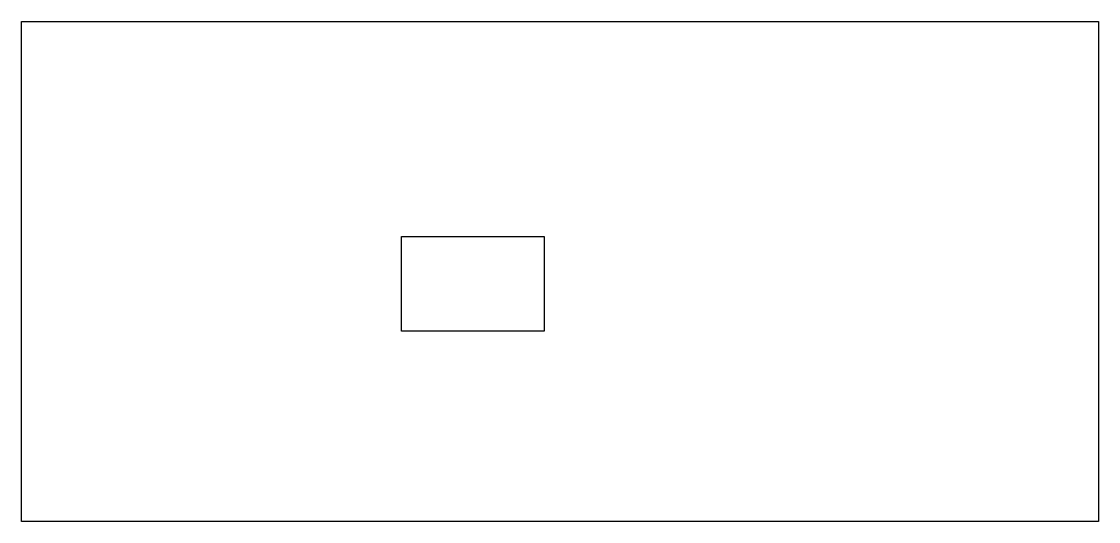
# Model space of a CAD drawing. Extents: x 0 to 85, y 0 to 39.5.
import ezdxf

# ---------------------------------------------------------------- set-up
doc = ezdxf.new("R2010")
doc.units = 0
doc.layers.add('gm', color=1, linetype='CONTINUOUS')

msp = doc.modelspace()

# ---------------------------------------------------------------- linework, layer by layer
at = {"layer": 'gm', "color": 1}
for points in [[(0, 0), (0, 39.500079), (85.00017, 39.500079), (85.00017, 0), (0, 0)], [(29.99536, 22.503045), (41.260883, 22.503045), (41.260883, 15.02493), (29.99536, 15.02493), (29.99536, 22.503045)]]:
    msp.add_lwpolyline(points, dxfattribs=at)

doc.saveas('drawing.dxf')
